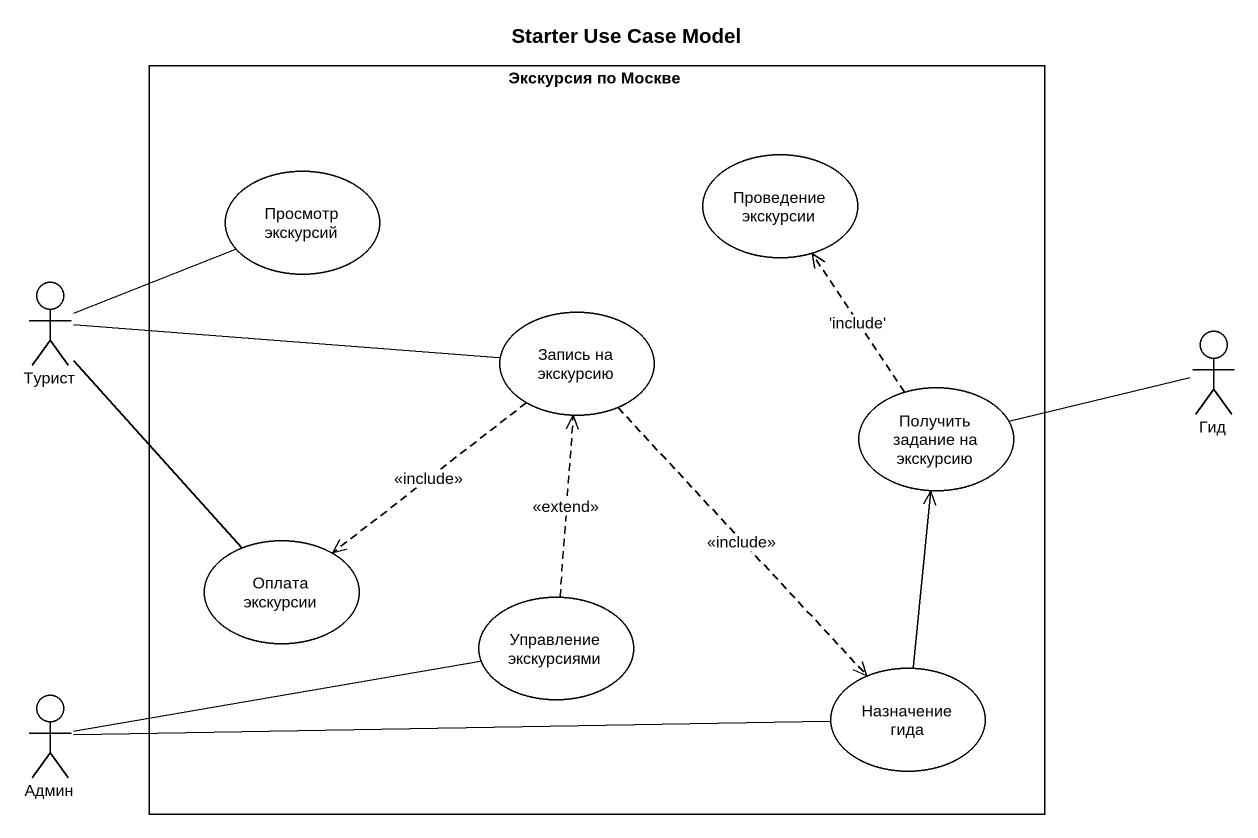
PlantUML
@startuml
title Starter Use Case Model
rectangle "Экскурсия по Москве" as Экскурсия_по_Москве {
  usecase "Просмотр экскурсий" as Просмотр_экскурсий
  usecase "Проведение экскурсии" as Проведение_экскурсии
  usecase "Запись на экскурсию" as Запись_на_экскурсию
  usecase "Получить задание на экскурсию" as Получить_задание_на
  usecase "Оплата экскурсии" as Оплата_экскурсии
  usecase "Управление экскурсиями" as Управление_экскурсиями
  usecase "Назначение гида" as Назначение_гида
}
actor Турист
actor Гид
actor Админ
Турист -right- Просмотр_экскурсий
Турист -right- Запись_на_экскурсию
Турист -- Оплата_экскурсии
Запись_на_экскурсию ..> Оплата_экскурсии : <<include>>
Запись_на_экскурсию ..> Назначение_гида : <<include>>
Гид -left- Получить_задание_на
Получить_задание_на .up.> Проведение_экскурсии : 'include'
Управление_экскурсиями .up.> Запись_на_экскурсию : <<extend>>
Назначение_гида -up-> Получить_задание_на
Админ -right- Управление_экскурсиями
Админ -right- Назначение_гида
@enduml
